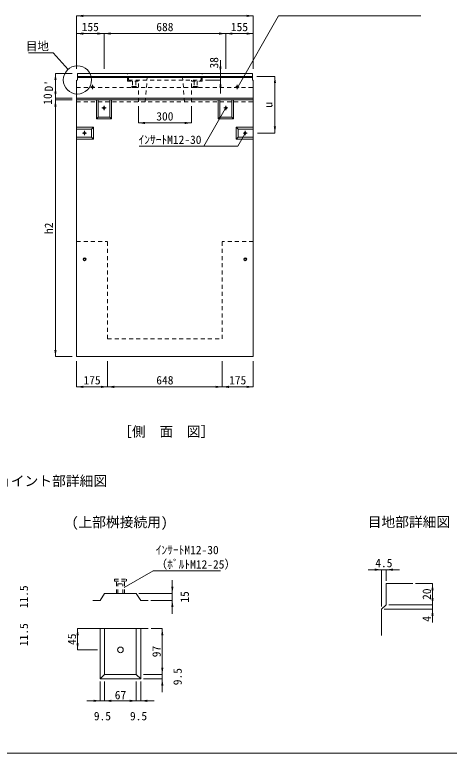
# Model space of a CAD drawing. Units: millimetres, scale not verified. Extents: x -44570 to -19804, y 69050 to 91573.
# Drawn here: x -28751 to -26295, y 75898 to 80070 of the extents above; entities that cross this region are included whole.
import ezdxf
from ezdxf.enums import TextEntityAlignment as Align

# ---------------------------------------------------------------- set-up
doc = ezdxf.new("R2010")
doc.units = ezdxf.units.MM
doc.header["$LTSCALE"] = 30
doc.linetypes.add('USER1', pattern=[1.35, 0.75, -0.6])
doc.linetypes.add('USER2', pattern=[28.575, 19.05, -3.175, 3.175, -3.175])
for name, color, linetype, lineweight in [('0_2', 7, 'Continuous', 20), ('側溝・本体', 7, 'Continuous', 20), ('寸法線', 7, 'Continuous', 9), ('本体', 2, 'Continuous', 9), ('枠', 5, 'Continuous', 5), ('ｲﾝｻｰﾄ', 3, 'USER1', 5), ('ｸﾞﾚｰﾁﾝｸﾞ', 7, 'Continuous', 5), ('ﾊｯﾁﾝｸﾞ', 7, 'Continuous', 5)]:
    doc.layers.add(name, color=color, linetype=linetype, lineweight=lineweight)
doc.styles.add('ＭＳ ゴシック', font='')
doc.styles.get('ＭＳ ゴシック').set_extended_font_data('MS Gothic')

# ---------------------------------------------------------------- blocks, each defined once
blk = doc.blocks.new('filled_arrow')
at = {"color": 0, "linetype": 'Continuous', "lineweight": -2}
blk.add_solid([(7.5, 1.25), (0, 0), (7.5, -1.25)], dxfattribs=at)

msp = doc.modelspace()

# ---------------------------------------------------------------- hatches: boundary and pattern name
at = {"layer": '寸法線'}
msp.add_hatch(color=256, dxfattribs=at).paths.add_polyline_path([(-27451.24, 79396.35), (-27452.21, 79395.17), (-27451.78, 79394.92)])
at = {"layer": 'ﾊｯﾁﾝｸﾞ'}
msp.add_hatch(color=8, dxfattribs=at).paths.add_polyline_path([(-27403.24, 79588.54), (-27403.24, 79598.54), (-28401.24, 79598.54), (-28401.24, 79588.54)])

# ---------------------------------------------------------------- linework, layer by layer
at = {"layer": '0_2'}
for p, q in [((-27555.35, 79588.54), (-27495.88, 79588.54)), ((-28267.9, 76761.28), (-28242.57, 76801.28)), ((-28242.57, 76801.28), (-28063.9, 76801.28)), ((-28063.9, 76801.28), (-28038.57, 76761.28)), ((-28267.9, 76761.28), (-28309.23, 76761.28)), ((-27997.23, 76761.28), (-28038.57, 76761.28)), ((-27997.23, 76602.18), (-28309.23, 76602.18)), ((-28267.9, 76318.18), (-28267.9, 76602.18)), ((-28038.57, 76318.18), (-28038.57, 76602.18)), ((-28038.57, 76318.18), (-28267.9, 76318.18))]:
    msp.add_line(p, q, dxfattribs=at)
at = {"layer": '0_2', "lineweight": 9}
for p, q in [((-28242.57, 76343.51), (-28242.57, 76602.18)), ((-28063.9, 76343.51), (-28063.9, 76602.18)), ((-28242.57, 76343.51), (-28267.9, 76318.18)), ((-28063.9, 76343.51), (-28242.57, 76343.51)), ((-28063.9, 76343.51), (-28038.57, 76318.18))]:
    msp.add_line(p, q, dxfattribs=at)
at = {"layer": '側溝・本体', "lineweight": 9}
for p, q in [((-28322.85, 79661.54), (-28299.64, 79661.54)), ((-28311.24, 79673.58), (-28311.24, 79649.51))]:
    msp.add_line(p, q, dxfattribs=at)
at = {"layer": '側溝・本体'}
for p, q in [((-26651.43, 76856.65), (-26651.43, 76736.66)), ((-26651.43, 76856.65), (-26501.21, 76856.65)), ((-26678.43, 76712.66), (-26651.43, 76736.66)), ((-26678.43, 76563.99), (-26678.43, 76712.66))]:
    msp.add_line(p, q, dxfattribs=at)
at = {"layer": '寸法線'}
for p, q in [((-28401.24, 80063.54), (-27403.24, 80063.54)), ((-28401.24, 79763.54), (-28401.24, 80063.54)), ((-27403.24, 79763.54), (-27403.24, 80063.54)), ((-28401.24, 79963.54), (-28246.24, 79963.54)), ((-28401.24, 79763.54), (-28401.24, 79963.54)), ((-28246.24, 79963.54), (-27558.24, 79963.54)), ((-28246.24, 79763.54), (-28246.24, 79963.54)), ((-28246.24, 79763.54), (-28246.24, 79963.54)), ((-27558.24, 79963.54), (-27403.24, 79963.54)), ((-27558.24, 79763.54), (-27558.24, 79963.54)), ((-27558.24, 79763.54), (-27558.24, 79963.54)), ((-27403.24, 79763.54), (-27403.24, 79963.54)), ((-27588.21, 79625.54), (-27588.21, 79813.54)), ((-28520.62, 79738.54), (-28520.62, 79598.54)), ((-28426.24, 79738.54), (-28520.62, 79738.54)), ((-27673.25, 79738.54), (-27588.21, 79738.54)), ((-27382.74, 79721.55), (-27280.49, 79721.55)), ((-27280.49, 79721.55), (-27280.49, 79401.54)), ((-27673.25, 79700.54), (-27588.21, 79700.54)), ((-28520.62, 79673.54), (-28520.62, 79513.54)), ((-28426.24, 79598.54), (-28520.62, 79598.54)), ((-28426.24, 79598.54), (-28520.62, 79598.54)), ((-28520.62, 79588.54), (-28520.62, 78138.54)), ((-28426.24, 79588.54), (-28520.62, 79588.54)), ((-28426.24, 79588.54), (-28520.62, 79588.54)), ((-28052.25, 79553.54), (-28052.25, 79458.72)), ((-27752.25, 79553.54), (-27752.25, 79458.72)), ((-28052.25, 79458.72), (-27752.25, 79458.72)), ((-27378.24, 79401.54), (-27280.49, 79401.54)), ((-28426.24, 78138.54), (-28520.62, 78138.54)), ((-28401.24, 78113.54), (-28401.24, 77967.94)), ((-28226.25, 78113.54), (-28226.25, 77967.94)), ((-28226.25, 78113.54), (-28226.25, 77967.94)), ((-27578.24, 78113.54), (-27578.24, 77967.94)), ((-27578.24, 78113.54), (-27578.24, 77967.94)), ((-27403.24, 78113.54), (-27403.24, 77967.94)), ((-28401.24, 77967.94), (-28226.25, 77967.94)), ((-28226.25, 77967.94), (-27578.24, 77967.94)), ((-27578.24, 77967.94), (-27403.24, 77967.94)), ((-26753.43, 76935.07), (-26576.43, 76935.07)), ((-26678.43, 76727.66), (-26678.43, 76935.07)), ((-26651.43, 76871.65), (-26651.43, 76935.07)), ((-27860.16, 76876.28), (-27860.16, 76686.28)), ((-26486.21, 76856.65), (-26389.84, 76856.65)), ((-26389.84, 76736.66), (-26389.84, 76856.65)), ((-28048.9, 76801.28), (-27860.16, 76801.28)), ((-26389.84, 76637.66), (-26389.84, 76811.66)), ((-27982.23, 76761.28), (-27860.16, 76761.28)), ((-26636.43, 76736.66), (-26389.84, 76736.66)), ((-26636.43, 76736.66), (-26389.84, 76736.66)), ((-26663.43, 76712.66), (-26389.84, 76712.66)), ((-28395.56, 76482.18), (-28395.56, 76602.18)), ((-28282.9, 76602.18), (-28395.56, 76602.18)), ((-27980.57, 76602.18), (-27916.94, 76602.18)), ((-27916.94, 76602.18), (-27916.94, 76343.51)), ((-28282.9, 76482.18), (-28395.56, 76482.18)), ((-27916.94, 76418.51), (-27916.94, 76243.18)), ((-28023.57, 76343.51), (-27916.94, 76343.51)), ((-28023.57, 76343.51), (-27916.94, 76343.51)), ((-28267.9, 76303.18), (-28267.9, 76194.27)), ((-28242.57, 76303.18), (-28242.57, 76194.27)), ((-28242.57, 76303.18), (-28242.57, 76194.27)), ((-28063.9, 76303.18), (-28063.9, 76194.27)), ((-28063.9, 76303.18), (-28063.9, 76194.27)), ((-28038.57, 76303.18), (-28038.57, 76194.27)), ((-28023.57, 76318.18), (-27916.94, 76318.18)), ((-28167.57, 76194.27), (-28342.9, 76194.27)), ((-28063.9, 76194.27), (-28242.57, 76194.27)), ((-28138.9, 76194.27), (-27963.57, 76194.27))]:
    msp.add_line(p, q, dxfattribs=at)
at = {"layer": '寸法線', "linetype": 'USER2'}
for p, q in [((-27504.85, 79661.54), (-27481.64, 79661.54)), ((-27493.24, 79673.58), (-27493.24, 79649.51)), ((-28246.24, 79555.58), (-28246.24, 79531.51)), ((-27558.24, 79555.58), (-27558.24, 79531.51)), ((-28257.85, 79543.54), (-28234.64, 79543.54)), ((-27569.85, 79543.54), (-27546.64, 79543.54)), ((-28367.85, 79401.54), (-28344.64, 79401.54)), ((-28356.24, 79413.58), (-28356.24, 79389.5)), ((-27459.85, 79401.54), (-27436.64, 79401.54)), ((-27448.24, 79413.58), (-27448.24, 79389.5))]:
    msp.add_line(p, q, dxfattribs=at)
at = {"layer": '寸法線'}
for points in [[(-27488.65, 79665.4), (-27260.34, 80063.54), (-26455.59, 80063.54)], [(-28449.6, 79761.01), (-28533.02, 79854.86), (-28672.49, 79854.86)], [(-27562.03, 79538.9), (-27682.91, 79327.62), (-28046.93, 79327.62)], [(-27451.24, 79396.35), (-27490.92, 79327.62), (-27682.91, 79327.62)], [(-28131.9, 76834.61), (-27968.82, 76928.77), (-27587.57, 76928.77)]]:
    msp.add_lwpolyline(points, dxfattribs=at)
msp.add_lwpolyline([(-27451.24, 79396.35), (-27452.21, 79395.17), (-27451.78, 79394.92)], close=True, dxfattribs=at)
msp.add_circle((-28396.74, 79701.54), 79.7, dxfattribs=at)
at = {"layer": '本体', "lineweight": 20}
for p, q in [((-28396.74, 79738.54), (-27407.74, 79738.54)), ((-28396.74, 79701.54), (-28396.74, 79738.54)), ((-27407.74, 79701.54), (-27407.74, 79738.54)), ((-28401.24, 79697.54), (-28396.74, 79701.54)), ((-28401.24, 79588.54), (-28401.24, 79697.54)), ((-27403.24, 79697.54), (-27407.74, 79701.54)), ((-27403.24, 79697.54), (-27403.24, 79588.54)), ((-28401.24, 78138.54), (-28401.24, 79588.54)), ((-27403.24, 78138.54), (-27403.24, 79588.54)), ((-28401.24, 78138.54), (-27403.24, 78138.54))]:
    msp.add_line(p, q, dxfattribs=at)
at = {"layer": '本体'}
for p, q in [((-28396.74, 79721.54), (-27407.74, 79721.54)), ((-28396.74, 79714.54), (-27407.75, 79714.54)), ((-28401.24, 79598.54), (-27403.24, 79598.54)), ((-28401.24, 79588.54), (-27403.24, 79588.54)), ((-28289.24, 79588.54), (-28289.24, 79482.04)), ((-28279.74, 79588.54), (-28279.74, 79491.54)), ((-28212.74, 79588.54), (-28212.74, 79491.54)), ((-28203.24, 79588.54), (-28203.24, 79482.04)), ((-27601.24, 79588.54), (-27601.24, 79482.04)), ((-27591.74, 79588.54), (-27591.74, 79491.54)), ((-27524.74, 79588.54), (-27524.74, 79491.54)), ((-27515.24, 79588.54), (-27515.24, 79482.04)), ((-28289.24, 79482.04), (-28279.74, 79491.54)), ((-28289.24, 79482.04), (-28203.24, 79482.04)), ((-28279.74, 79491.54), (-28212.74, 79491.54)), ((-28212.74, 79491.54), (-28203.24, 79482.04)), ((-27591.74, 79491.54), (-27601.24, 79482.04)), ((-27515.24, 79482.04), (-27601.24, 79482.04)), ((-27524.74, 79491.54), (-27591.74, 79491.54)), ((-27515.24, 79482.04), (-27524.74, 79491.54)), ((-28401.24, 79435.54), (-28304.75, 79435.54)), ((-28316.25, 79424.04), (-28304.75, 79435.54)), ((-28304.75, 79435.54), (-28304.75, 79367.54)), ((-27403.24, 79435.54), (-27499.74, 79435.54)), ((-27488.24, 79424.04), (-27499.74, 79435.54)), ((-27499.74, 79435.54), (-27499.74, 79367.54)), ((-28401.24, 79424.04), (-28316.25, 79424.04)), ((-28316.25, 79424.04), (-28316.25, 79379.04)), ((-27403.24, 79424.04), (-27488.24, 79424.04)), ((-27488.24, 79424.04), (-27488.24, 79379.04)), ((-28316.25, 79379.04), (-28401.24, 79379.04)), ((-28304.75, 79367.54), (-28401.24, 79367.54)), ((-28316.25, 79379.04), (-28304.75, 79367.54)), ((-27488.24, 79379.04), (-27499.74, 79367.54)), ((-27499.74, 79367.54), (-27403.24, 79367.54)), ((-27488.24, 79379.04), (-27403.24, 79379.04))]:
    msp.add_line(p, q, dxfattribs=at)
at = {"layer": '本体', "linetype": 'USER1'}
for p, q in [((-28052.25, 79578.54), (-28052.25, 79700.54)), ((-28012.76, 79578.54), (-28002.25, 79715.13)), ((-28005.26, 79718.39), (-28002.25, 79715.13)), ((-28005.26, 79718.39), (-27799.24, 79718.39)), ((-28002.25, 79715.13), (-27802.25, 79715.13)), ((-27799.24, 79718.39), (-27802.25, 79715.13)), ((-27791.74, 79578.54), (-27802.25, 79715.13)), ((-27752.25, 79578.54), (-27752.25, 79700.54)), ((-28401.24, 79658.54), (-27403.24, 79658.54)), ((-28401.24, 79578.54), (-27403.24, 79578.54)), ((-28401.24, 78788.54), (-28226.25, 78788.54)), ((-28226.25, 78238.54), (-28226.25, 78788.54)), ((-27578.24, 78238.54), (-27578.24, 78788.54)), ((-27403.24, 78788.54), (-27578.24, 78788.54)), ((-28226.25, 78238.54), (-27578.24, 78238.54))]:
    msp.add_line(p, q, dxfattribs=at)
at = {"layer": '枠', "lineweight": 20}
msp.add_line((-30995.67, 75898.23), (-20995.67, 75898.23), dxfattribs=at)
at = {"layer": 'ｲﾝｻｰﾄ'}
for p, q in [((-28084.5, 79694.54), (-28084.5, 79663.92)), ((-28067, 79694.54), (-28067, 79663.92)), ((-27737.5, 79694.54), (-27737.5, 79663.92)), ((-27720, 79694.54), (-27720, 79663.92)), ((-28088.87, 79663.92), (-28088.87, 79659.54)), ((-28088.87, 79663.92), (-28062.62, 79663.92)), ((-28088.87, 79659.54), (-28062.62, 79659.54)), ((-28062.62, 79663.92), (-28062.62, 79659.54)), ((-27741.87, 79663.92), (-27741.87, 79659.54)), ((-27741.87, 79663.92), (-27715.62, 79663.92)), ((-27741.87, 79659.54), (-27715.62, 79659.54)), ((-27715.62, 79663.92), (-27715.62, 79659.54))]:
    msp.add_line(p, q, dxfattribs=at)
at = {"layer": 'ｲﾝｻｰﾄ', "lineweight": 9}
for p, q in [((-28187.23, 76870.61), (-28187.23, 76881.28)), ((-28187.23, 76881.28), (-28119.23, 76881.28)), ((-28187.23, 76870.61), (-28119.23, 76870.61)), ((-28175.24, 76801.28), (-28175.24, 76870.61)), ((-28167.23, 76854.61), (-28139.23, 76854.61)), ((-28167.23, 76801.28), (-28167.23, 76854.61)), ((-28139.23, 76801.28), (-28139.23, 76854.61)), ((-28131.23, 76801.28), (-28131.23, 76870.61)), ((-28119.23, 76870.61), (-28119.23, 76881.28))]:
    msp.add_line(p, q, dxfattribs=at)
at = {"layer": 'ｲﾝｻｰﾄ', "linetype": 'Continuous'}
for centre in [(-28311.24, 79661.54), (-27493.24, 79661.54), (-28246.24, 79543.54), (-27558.24, 79543.54), (-28356.24, 79401.54), (-27448.24, 79401.54)]:
    msp.add_circle(centre, 6, dxfattribs=at)
at = {"layer": 'ｲﾝｻｰﾄ', "linetype": 'Continuous', "lineweight": 9}
for centre, radius in [((-28356.24, 78688.54), 8.25), ((-28356.24, 78688.54), 5.25), ((-27448.24, 78688.54), 8.25), ((-27448.24, 78688.54), 5.25), ((-28153.23, 76482.18), 16)]:
    msp.add_circle(centre, radius, dxfattribs=at)
at = {"layer": 'ｸﾞﾚｰﾁﾝｸﾞ', "linetype": 'USER1', "lineweight": 9}
for p, q in [((-28113.24, 79694.54), (-28113.24, 79738.54)), ((-28107.24, 79700.54), (-28107.24, 79738.54)), ((-27697.24, 79700.54), (-27697.24, 79738.54)), ((-27691.24, 79694.54), (-27691.24, 79738.54)), ((-28113.24, 79694.54), (-28053.25, 79694.54)), ((-28107.24, 79700.54), (-27697.24, 79700.54)), ((-28053.25, 79700.54), (-28053.25, 79694.54)), ((-27751.25, 79700.54), (-27751.25, 79694.54)), ((-27751.25, 79694.54), (-27691.24, 79694.54))]:
    msp.add_line(p, q, dxfattribs=at)

# ---------------------------------------------------------------- block references
at = {"layer": '寸法線', "xscale": 5, "yscale": 5}
for p in [(-28401.24, 80063.54), (-28401.24, 79963.54), (-28246.24, 79963.54), (-27558.24, 79963.54), (-28052.25, 79458.72), (-28401.24, 77967.94), (-28226.25, 77967.94), (-27578.24, 77967.94), (-26651.43, 76935.07), (-28242.57, 76194.27), (-28242.57, 76194.27), (-28038.57, 76194.27)]:
    msp.add_blockref('filled_arrow', p, dxfattribs=at)
at = {"layer": '寸法線'}
for p, xscale, yscale, rotation in [((-27403.24, 80063.54), 5, 5, 180), ((-28246.24, 79963.54), 5, 5, 180), ((-27558.24, 79963.54), 5, 5, 180), ((-27403.24, 79963.54), 5, 5, 180), ((-27588.21, 79738.54), 5, 5, 90), ((-28520.62, 79738.54), 5, 5, 270), ((-27280.49, 79721.55), 5, 5, 270), ((-27588.21, 79700.54), 5, 5, 270), ((-28520.62, 79598.54), 5, 5, 90), ((-28520.62, 79598.54), 5, 5, 90), ((-27488.65, 79665.4), 0.2, 0.2, 60.2), ((-28520.62, 79588.54), 5, 5, 270), ((-28520.62, 79588.54), 5, 5, 270), ((-27562.03, 79538.9), 0.2, 0.2, 240.2), ((-27752.25, 79458.72), 5, 5, 180), ((-27280.49, 79401.54), 5, 5, 90), ((-28520.62, 78138.54), 5, 5, 90), ((-28226.25, 77967.94), 5, 5, 180), ((-27578.24, 77967.94), 5, 5, 180), ((-27403.24, 77967.94), 5, 5, 180), ((-26678.43, 76935.07), 5, 5, 180), ((-26389.84, 76856.65), 5, 5, 270), ((-28131.9, 76834.61), 0.2, 0.2, 30), ((-27860.16, 76801.28), 5, 5, 90), ((-27860.16, 76761.28), 5, 5, 270), ((-26389.84, 76736.66), 5, 5, 90), ((-26389.84, 76736.66), 5, 5, 90), ((-26389.84, 76712.66), 5, 5, 270), ((-28395.56, 76602.18), 5, 5, 270), ((-27916.94, 76602.18), 5, 5, 270), ((-28395.56, 76482.18), 5, 5, 90), ((-27916.94, 76343.51), 5, 5, 90), ((-27916.94, 76343.51), 5, 5, 90), ((-27916.94, 76318.18), 5, 5, 270), ((-28267.9, 76194.27), 5, 5, 180), ((-28063.9, 76194.27), 5, 5, 180), ((-28063.9, 76194.27), 5, 5, 180)]:
    msp.add_blockref('filled_arrow', p, dxfattribs=dict(at, xscale=xscale, yscale=yscale, rotation=rotation))

# ---------------------------------------------------------------- texts
at = {"layer": '0_2', "style": 'ＭＳ ゴシック'}
for s, p in [('［側\u3000面\u3000図］', (-28166.28, 77669.39)), ('下部桝ジョイント部詳細図', (-29161.33, 77390.59)), ('(上部桝接続用)', (-28429.38, 77158.09)), ('目地部詳細図', (-26756.05, 77158.88))]:
    msp.add_text(s, height=56.96, dxfattribs=at).set_placement(p, align=Align.BOTTOM_LEFT)
at = {"layer": '寸法線', "style": 'ＭＳ ゴシック'}
for s, p in [('155', (-28323.74, 80001.04)), ('688', (-27902.24, 80001.04)), ('155', (-27480.74, 80001.04)), ('300', (-27902.25, 79496.22)), ('175', (-28313.74, 78005.44)), ('648', (-27902.25, 78005.44)), ('175', (-27490.74, 78005.44)), ('4.5', (-26664.93, 76972.57)), ('67', (-28153.23, 76226.77)), ('9.5', (-28255.23, 76108.02)), ('9.5', (-28051.23, 76108.02))]:
    msp.add_text(s, height=47.47, dxfattribs=at).set_placement(p, align=Align.MIDDLE_CENTER)
for s, p in [('目地', (-28558.02, 79916.13)), ('ｲﾝｻｰﾄM12-30', (-27695.41, 79387.62))]:
    msp.add_text(s, height=47.47, dxfattribs=at).set_placement(p, align=Align.TOP_RIGHT)
for s, p in [('38', (-27624.47, 79798.49)), ("D'", (-28558.12, 79668.54)), ('10', (-28564.37, 79593.54)), ('u', (-27317.99, 79561.54)), ('h2', (-28558.12, 78863.54)), ('11.5', (-28699.43, 76781.89)), ('15', (-27790.53, 76781.28)), ('20', (-26422.34, 76796.66)), ('4', (-26422.34, 76656.87)), ('11.5', (-28699.43, 76568.03)), ('45', (-28428.06, 76542.18)), ('97', (-27949.44, 76472.84)), ('9.5', (-27830.69, 76330.84))]:
    msp.add_text(s, height=47.47, rotation=90, dxfattribs=at).set_placement(p, align=Align.MIDDLE_CENTER)
for s, p in [('ｲﾝｻｰﾄM12-30', (-27953.82, 77008.37)), ('（ﾎﾞﾙﾄM12-25）', (-27953.82, 76927.12))]:
    msp.add_text(s, height=47.47, dxfattribs=at).set_placement(p, align=Align.BOTTOM_LEFT)

doc.saveas('drawing.dxf')
